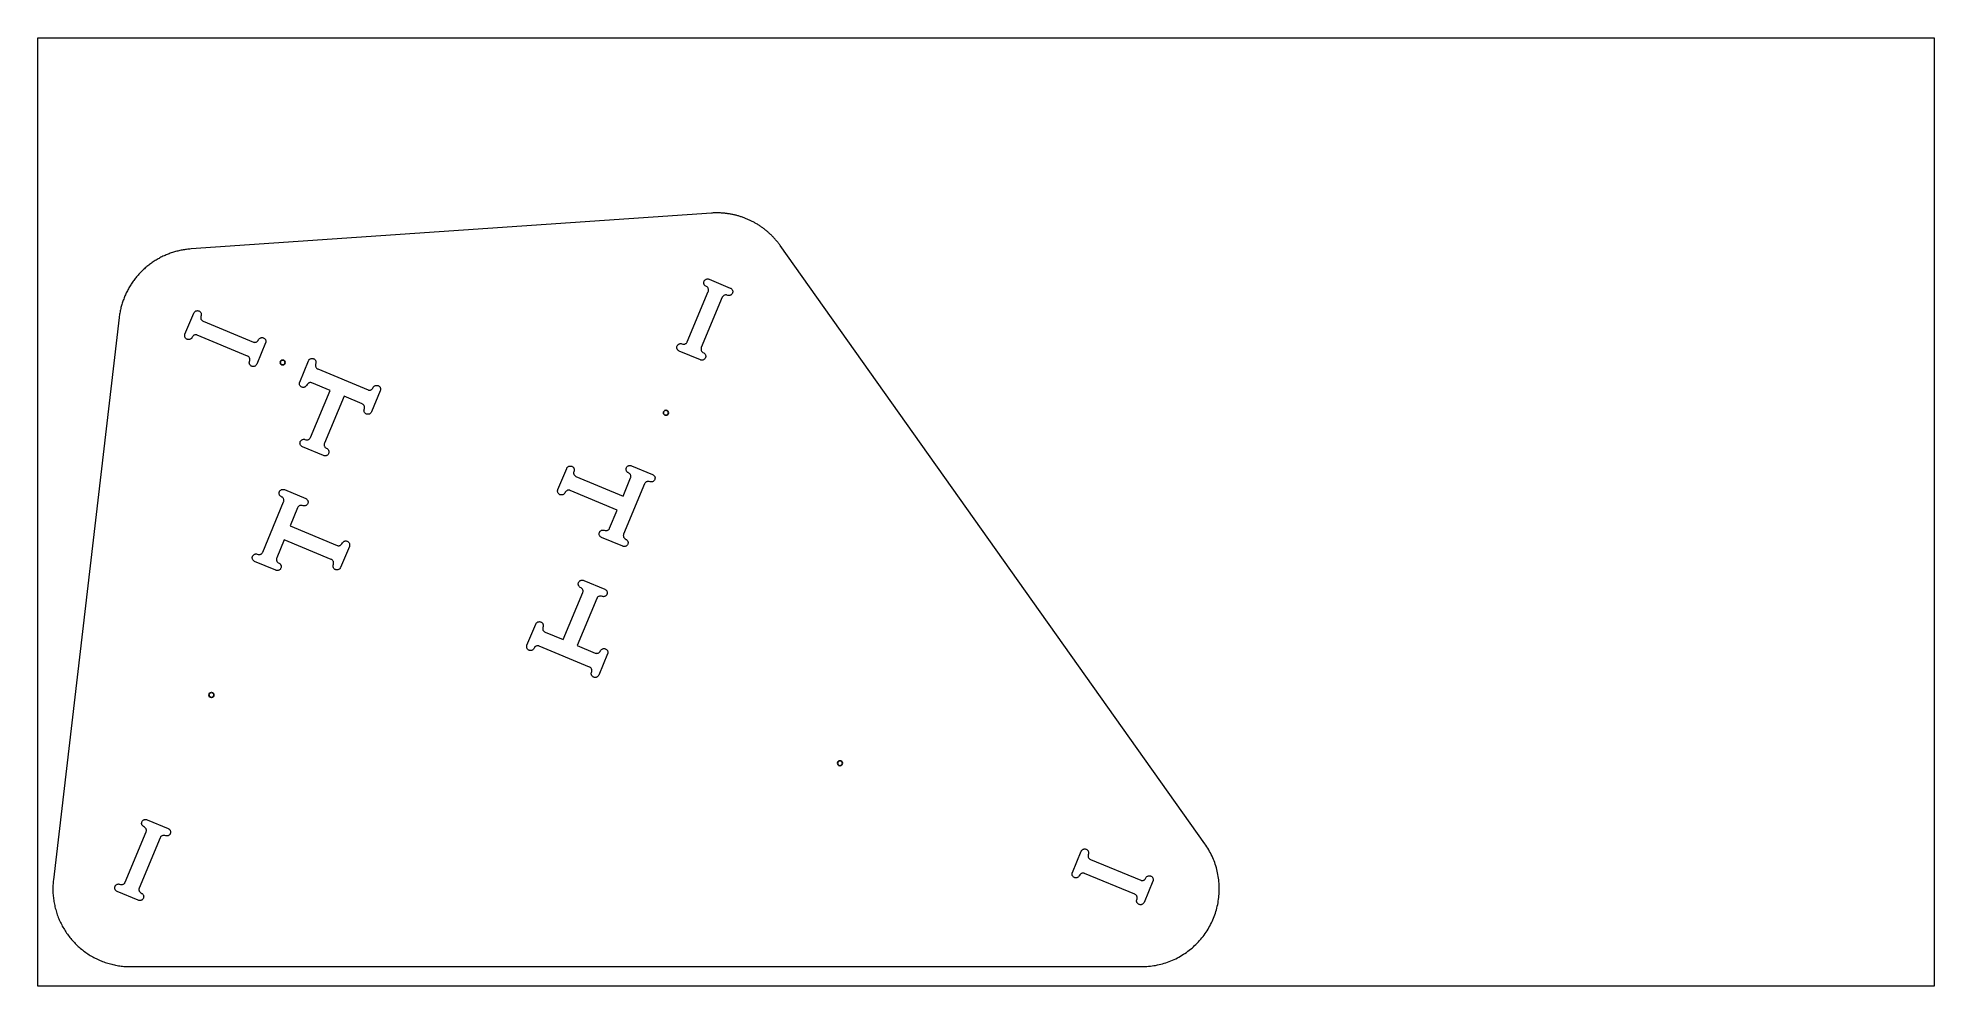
# Model space of a CAD drawing. Header units: inches. Extents: x 0 to 96, y 55.9 to 103.9.
import ezdxf

# ---------------------------------------------------------------- set-up
doc = ezdxf.new("R2010")
doc.units = ezdxf.units.IN
doc.header["$MEASUREMENT"] = 0
for name, color, linetype in [('000_TEXT', 6, 'Continuous'), ('CUT_HOLE_OPTIONAL', 3, 'Continuous'), ('CUT_THRU_OUTSIDE', 7, 'Continuous')]:
    doc.layers.add(name, color=color, linetype=linetype)
doc.layers.add('CUT_THRU_INSIDE', color=2, linetype='Continuous', lineweight=0)

msp = doc.modelspace()

# ---------------------------------------------------------------- linework, layer by layer
at = {"layer": '000_TEXT', "linetype": 'Continuous', "lineweight": 0}
msp.add_lwpolyline([(0, 55.874), (0, 103.874), (96, 103.874), (96, 55.874)], close=True, dxfattribs=at)
at = {"layer": 'CUT_HOLE_OPTIONAL'}
for centre in [(12.389, 87.444), (31.795, 84.897), (8.783, 70.612), (40.606, 67.157)]:
    msp.add_circle(centre, 0.125, dxfattribs=at)
at = {"layer": 'CUT_THRU_INSIDE', "linetype": 'Continuous', "lineweight": 0}
for points in [[(33.586, 88.198, 0), (33.578, 88.173, 0), (33.573, 88.148, 0), (33.571, 88.122, 0), (33.573, 88.097, 0), (33.578, 88.071, 0), (33.586, 88.047, 0), (33.597, 88.024, 0), (33.612, 88.002, 0), (33.629, 87.983, 0), (33.648, 87.966, 0), (33.669, 87.952, 0), (33.715, 87.929, 0), (33.737, 87.914, 0), (33.756, 87.897, 0), (33.773, 87.878, 0), (33.787, 87.857, 0), (33.799, 87.833, 0), (33.807, 87.809, 0), (33.812, 87.784, 0), (33.814, 87.758, 0), (33.812, 87.732, 0), (33.807, 87.707, 0), (33.798, 87.683, 0), (33.787, 87.66, 0), (33.773, 87.638, 0), (33.756, 87.619, 0), (33.736, 87.602, 0), (33.715, 87.588, 0), (33.692, 87.576, 0), (33.667, 87.568, 0), (33.642, 87.563, 0), (33.616, 87.562, 0), (33.591, 87.563, 0), (33.565, 87.568, 0), (33.541, 87.577, 0), (32.469, 88.023, 0), (32.446, 88.035, 0), (32.424, 88.049, 0), (32.405, 88.066, 0), (32.388, 88.086, 0), (32.374, 88.107, 0), (32.363, 88.13, 0), (32.354, 88.155, 0), (32.349, 88.18, 0), (32.348, 88.206, 0), (32.349, 88.231, 0), (32.355, 88.257, 0), (32.363, 88.281, 0), (32.374, 88.304, 0), (32.389, 88.325, 0), (32.406, 88.345, 0), (32.425, 88.362, 0), (32.447, 88.376, 0), (32.47, 88.387, 0), (32.494, 88.395, 0), (32.519, 88.4, 0), (32.545, 88.402, 0), (32.571, 88.4, 0), (32.596, 88.395, 0), (32.645, 88.379, 0), (32.67, 88.374, 0), (32.696, 88.372, 0), (32.721, 88.373, 0), (32.747, 88.378, 0), (32.771, 88.387, 0), (32.794, 88.398, 0), (32.816, 88.412, 0), (32.835, 88.429, 0), (32.852, 88.448, 0), (32.866, 88.47, 0), (32.878, 88.493, 0), (33.938, 91.037, 0), (33.946, 91.061, 0), (33.951, 91.086, 0), (33.953, 91.112, 0), (33.951, 91.138, 0), (33.946, 91.163, 0), (33.938, 91.188, 0), (33.927, 91.211, 0), (33.912, 91.232, 0), (33.895, 91.251, 0), (33.876, 91.268, 0), (33.855, 91.283, 0), (33.809, 91.306, 0), (33.787, 91.32, 0), (33.768, 91.337, 0), (33.751, 91.356, 0), (33.737, 91.378, 0), (33.725, 91.401, 0), (33.717, 91.425, 0), (33.712, 91.451, 0), (33.711, 91.476, 0), (33.712, 91.502, 0), (33.717, 91.527, 0), (33.726, 91.552, 0), (33.737, 91.575, 0), (33.751, 91.596, 0), (33.768, 91.615, 0), (33.788, 91.632, 0), (33.809, 91.647, 0), (33.832, 91.658, 0), (33.857, 91.666, 0), (33.882, 91.671, 0), (33.908, 91.673, 0), (33.933, 91.671, 0), (33.959, 91.666, 0), (33.983, 91.658, 0), (35.055, 91.211, 0), (35.078, 91.2, 0), (35.1, 91.185, 0), (35.119, 91.168, 0), (35.136, 91.149, 0), (35.15, 91.127, 0), (35.161, 91.104, 0), (35.17, 91.08, 0), (35.175, 91.055, 0), (35.176, 91.029, 0), (35.175, 91.003, 0), (35.169, 90.978, 0), (35.161, 90.954, 0), (35.15, 90.931, 0), (35.135, 90.909, 0), (35.118, 90.89, 0), (35.099, 90.873, 0), (35.078, 90.859, 0), (35.054, 90.847, 0), (35.03, 90.839, 0), (35.005, 90.834, 0), (34.979, 90.832, 0), (34.953, 90.834, 0), (34.928, 90.839, 0), (34.879, 90.856, 0), (34.854, 90.861, 0), (34.828, 90.863, 0), (34.803, 90.861, 0), (34.777, 90.856, 0), (34.753, 90.848, 0), (34.73, 90.837, 0), (34.709, 90.822, 0), (34.689, 90.805, 0), (34.672, 90.786, 0), (34.658, 90.765, 0), (34.646, 90.742, 0), (33.586, 88.198, 0)], [(10.906, 88.478, 0), (10.931, 88.469, 0), (10.956, 88.464, 0), (10.981, 88.462, 0), (11.007, 88.464, 0), (11.032, 88.469, 0), (11.057, 88.477, 0), (11.08, 88.489, 0), (11.101, 88.503, 0), (11.121, 88.52, 0), (11.138, 88.539, 0), (11.152, 88.56, 0), (11.175, 88.607, 0), (11.189, 88.628, 0), (11.206, 88.647, 0), (11.226, 88.664, 0), (11.247, 88.678, 0), (11.27, 88.69, 0), (11.295, 88.698, 0), (11.32, 88.703, 0), (11.346, 88.705, 0), (11.371, 88.703, 0), (11.397, 88.698, 0), (11.421, 88.69, 0), (11.444, 88.678, 0), (11.465, 88.664, 0), (11.485, 88.647, 0), (11.502, 88.627, 0), (11.516, 88.606, 0), (11.527, 88.583, 0), (11.536, 88.558, 0), (11.541, 88.533, 0), (11.542, 88.507, 0), (11.54, 88.482, 0), (11.535, 88.456, 0), (11.527, 88.432, 0), (11.08, 87.36, 0), (11.069, 87.337, 0), (11.055, 87.316, 0), (11.038, 87.296, 0), (11.018, 87.279, 0), (10.997, 87.265, 0), (10.974, 87.254, 0), (10.949, 87.245, 0), (10.924, 87.24, 0), (10.898, 87.239, 0), (10.873, 87.241, 0), (10.847, 87.246, 0), (10.823, 87.254, 0), (10.8, 87.265, 0), (10.778, 87.28, 0), (10.759, 87.297, 0), (10.742, 87.316, 0), (10.728, 87.338, 0), (10.717, 87.361, 0), (10.708, 87.385, 0), (10.703, 87.41, 0), (10.702, 87.436, 0), (10.704, 87.462, 0), (10.709, 87.487, 0), (10.725, 87.536, 0), (10.73, 87.561, 0), (10.732, 87.587, 0), (10.73, 87.612, 0), (10.725, 87.638, 0), (10.717, 87.662, 0), (10.706, 87.685, 0), (10.692, 87.707, 0), (10.675, 87.726, 0), (10.655, 87.743, 0), (10.634, 87.757, 0), (10.611, 87.769, 0), (8.067, 88.829, 0), (8.043, 88.837, 0), (8.017, 88.842, 0), (7.992, 88.844, 0), (7.966, 88.842, 0), (7.941, 88.837, 0), (7.916, 88.829, 0), (7.893, 88.818, 0), (7.872, 88.803, 0), (7.852, 88.787, 0), (7.835, 88.767, 0), (7.821, 88.746, 0), (7.798, 88.7, 0), (7.784, 88.678, 0), (7.767, 88.659, 0), (7.747, 88.642, 0), (7.726, 88.628, 0), (7.703, 88.616, 0), (7.678, 88.608, 0), (7.653, 88.603, 0), (7.627, 88.602, 0), (7.602, 88.603, 0), (7.577, 88.608, 0), (7.552, 88.617, 0), (7.529, 88.628, 0), (7.508, 88.643, 0), (7.488, 88.66, 0), (7.471, 88.679, 0), (7.457, 88.7, 0), (7.446, 88.724, 0), (7.438, 88.748, 0), (7.433, 88.773, 0), (7.431, 88.799, 0), (7.433, 88.825, 0), (7.438, 88.85, 0), (7.446, 88.874, 0), (7.893, 89.946, 0), (7.904, 89.969, 0), (7.919, 89.991, 0), (7.936, 90.01, 0), (7.955, 90.027, 0), (7.976, 90.041, 0), (8, 90.053, 0), (8.024, 90.061, 0), (8.049, 90.066, 0), (8.075, 90.067, 0), (8.101, 90.066, 0), (8.126, 90.061, 0), (8.15, 90.052, 0), (8.173, 90.041, 0), (8.195, 90.026, 0), (8.214, 90.009, 0), (8.231, 89.99, 0), (8.245, 89.969, 0), (8.257, 89.946, 0), (8.265, 89.921, 0), (8.27, 89.896, 0), (8.271, 89.87, 0), (8.27, 89.844, 0), (8.265, 89.819, 0), (8.248, 89.77, 0), (8.243, 89.745, 0), (8.241, 89.72, 0), (8.243, 89.694, 0), (8.248, 89.669, 0), (8.256, 89.644, 0), (8.267, 89.621, 0), (8.282, 89.6, 0), (8.298, 89.58, 0), (8.318, 89.563, 0), (8.339, 89.549, 0), (8.362, 89.537, 0), (10.906, 88.478, 0)], [(16.712, 86.059, 0), (16.736, 86.05, 0), (16.761, 86.045, 0), (16.787, 86.043, 0), (16.813, 86.045, 0), (16.838, 86.05, 0), (16.862, 86.058, 0), (16.886, 86.07, 0), (16.907, 86.084, 0), (16.926, 86.101, 0), (16.943, 86.12, 0), (16.958, 86.142, 0), (16.981, 86.188, 0), (16.995, 86.209, 0), (17.012, 86.228, 0), (17.031, 86.245, 0), (17.053, 86.26, 0), (17.076, 86.271, 0), (17.1, 86.279, 0), (17.126, 86.284, 0), (17.151, 86.286, 0), (17.177, 86.284, 0), (17.202, 86.279, 0), (17.227, 86.271, 0), (17.25, 86.259, 0), (17.271, 86.245, 0), (17.29, 86.228, 0), (17.307, 86.208, 0), (17.322, 86.187, 0), (17.333, 86.164, 0), (17.341, 86.139, 0), (17.346, 86.114, 0), (17.348, 86.088, 0), (17.346, 86.063, 0), (17.341, 86.038, 0), (17.333, 86.013, 0), (16.886, 84.941, 0), (16.875, 84.918, 0), (16.86, 84.897, 0), (16.843, 84.877, 0), (16.824, 84.86, 0), (16.802, 84.846, 0), (16.779, 84.835, 0), (16.755, 84.827, 0), (16.73, 84.822, 0), (16.704, 84.82, 0), (16.678, 84.822, 0), (16.653, 84.827, 0), (16.629, 84.835, 0), (16.605, 84.847, 0), (16.584, 84.861, 0), (16.565, 84.878, 0), (16.548, 84.897, 0), (16.534, 84.919, 0), (16.522, 84.942, 0), (16.514, 84.966, 0), (16.509, 84.992, 0), (16.507, 85.017, 0), (16.509, 85.043, 0), (16.514, 85.068, 0), (16.531, 85.117, 0), (16.536, 85.142, 0), (16.538, 85.168, 0), (16.536, 85.194, 0), (16.531, 85.219, 0), (16.523, 85.243, 0), (16.512, 85.266, 0), (16.497, 85.288, 0), (16.48, 85.307, 0), (16.461, 85.324, 0), (16.44, 85.338, 0), (16.417, 85.35, 0), (15.499, 85.732, 0), (14.507, 83.352, 0), (14.499, 83.328, 0), (14.494, 83.302, 0), (14.492, 83.277, 0), (14.494, 83.251, 0), (14.499, 83.226, 0), (14.507, 83.201, 0), (14.518, 83.178, 0), (14.532, 83.157, 0), (14.549, 83.137, 0), (14.569, 83.12, 0), (14.59, 83.106, 0), (14.636, 83.083, 0), (14.658, 83.069, 0), (14.677, 83.052, 0), (14.694, 83.032, 0), (14.708, 83.011, 0), (14.719, 82.988, 0), (14.728, 82.963, 0), (14.733, 82.938, 0), (14.734, 82.912, 0), (14.733, 82.887, 0), (14.727, 82.861, 0), (14.719, 82.837, 0), (14.708, 82.814, 0), (14.693, 82.793, 0), (14.676, 82.773, 0), (14.657, 82.756, 0), (14.635, 82.742, 0), (14.612, 82.731, 0), (14.588, 82.722, 0), (14.563, 82.718, 0), (14.537, 82.716, 0), (14.511, 82.718, 0), (14.486, 82.723, 0), (14.462, 82.731, 0), (13.39, 83.178, 0), (13.367, 83.189, 0), (13.345, 83.204, 0), (13.326, 83.221, 0), (13.309, 83.24, 0), (13.295, 83.261, 0), (13.283, 83.284, 0), (13.275, 83.309, 0), (13.27, 83.334, 0), (13.268, 83.36, 0), (13.27, 83.386, 0), (13.275, 83.411, 0), (13.284, 83.435, 0), (13.295, 83.458, 0), (13.309, 83.48, 0), (13.326, 83.499, 0), (13.346, 83.516, 0), (13.367, 83.53, 0), (13.39, 83.541, 0), (13.415, 83.55, 0), (13.44, 83.555, 0), (13.466, 83.556, 0), (13.491, 83.555, 0), (13.517, 83.549, 0), (13.565, 83.533, 0), (13.591, 83.528, 0), (13.616, 83.526, 0), (13.642, 83.528, 0), (13.667, 83.533, 0), (13.692, 83.541, 0), (13.715, 83.552, 0), (13.736, 83.566, 0), (13.756, 83.583, 0), (13.773, 83.603, 0), (13.787, 83.624, 0), (13.798, 83.647, 0), (14.79, 86.028, 0), (13.873, 86.41, 0), (13.848, 86.418, 0), (13.823, 86.423, 0), (13.797, 86.425, 0), (13.772, 86.423, 0), (13.746, 86.418, 0), (13.722, 86.41, 0), (13.699, 86.399, 0), (13.677, 86.385, 0), (13.658, 86.368, 0), (13.641, 86.348, 0), (13.627, 86.327, 0), (13.604, 86.281, 0), (13.589, 86.259, 0), (13.572, 86.24, 0), (13.553, 86.223, 0), (13.532, 86.209, 0), (13.508, 86.198, 0), (13.484, 86.189, 0), (13.459, 86.184, 0), (13.433, 86.183, 0), (13.407, 86.184, 0), (13.382, 86.19, 0), (13.358, 86.198, 0), (13.335, 86.209, 0), (13.313, 86.224, 0), (13.294, 86.241, 0), (13.277, 86.26, 0), (13.263, 86.281, 0), (13.251, 86.305, 0), (13.243, 86.329, 0), (13.238, 86.354, 0), (13.237, 86.38, 0), (13.238, 86.406, 0), (13.243, 86.431, 0), (13.252, 86.455, 0), (13.698, 87.527, 0), (13.71, 87.55, 0), (13.724, 87.572, 0), (13.741, 87.591, 0), (13.761, 87.608, 0), (13.782, 87.622, 0), (13.805, 87.634, 0), (13.83, 87.642, 0), (13.855, 87.647, 0), (13.881, 87.649, 0), (13.906, 87.647, 0), (13.932, 87.642, 0), (13.956, 87.633, 0), (13.979, 87.622, 0), (14, 87.608, 0), (14.02, 87.591, 0), (14.037, 87.571, 0), (14.051, 87.55, 0), (14.062, 87.527, 0), (14.07, 87.502, 0), (14.075, 87.477, 0), (14.077, 87.451, 0), (14.075, 87.426, 0), (14.07, 87.4, 0), (14.054, 87.352, 0), (14.048, 87.326, 0), (14.047, 87.301, 0), (14.048, 87.275, 0), (14.053, 87.25, 0), (14.062, 87.225, 0), (14.073, 87.202, 0), (14.087, 87.181, 0), (14.104, 87.161, 0), (14.123, 87.144, 0), (14.145, 87.13, 0), (14.168, 87.119, 0), (16.712, 86.059, 0)], [(29.622, 80.679, 0), (30.005, 81.597, 0), (30.013, 81.621, 0), (30.018, 81.647, 0), (30.02, 81.672, 0), (30.018, 81.698, 0), (30.013, 81.723, 0), (30.005, 81.748, 0), (29.994, 81.771, 0), (29.979, 81.792, 0), (29.962, 81.812, 0), (29.943, 81.829, 0), (29.922, 81.843, 0), (29.875, 81.866, 0), (29.854, 81.88, 0), (29.835, 81.897, 0), (29.818, 81.917, 0), (29.804, 81.938, 0), (29.792, 81.961, 0), (29.784, 81.986, 0), (29.779, 82.011, 0), (29.777, 82.037, 0), (29.779, 82.062, 0), (29.784, 82.088, 0), (29.793, 82.112, 0), (29.804, 82.135, 0), (29.818, 82.156, 0), (29.835, 82.176, 0), (29.855, 82.193, 0), (29.876, 82.207, 0), (29.899, 82.218, 0), (29.924, 82.226, 0), (29.949, 82.231, 0), (29.975, 82.233, 0), (30, 82.231, 0), (30.026, 82.226, 0), (30.05, 82.218, 0), (31.122, 81.771, 0), (31.145, 81.76, 0), (31.167, 81.745, 0), (31.186, 81.728, 0), (31.203, 81.709, 0), (31.217, 81.688, 0), (31.228, 81.664, 0), (31.237, 81.64, 0), (31.242, 81.615, 0), (31.243, 81.589, 0), (31.241, 81.563, 0), (31.236, 81.538, 0), (31.228, 81.514, 0), (31.217, 81.491, 0), (31.202, 81.469, 0), (31.185, 81.45, 0), (31.166, 81.433, 0), (31.144, 81.419, 0), (31.121, 81.407, 0), (31.097, 81.399, 0), (31.072, 81.394, 0), (31.046, 81.393, 0), (31.02, 81.394, 0), (30.995, 81.399, 0), (30.946, 81.416, 0), (30.921, 81.421, 0), (30.895, 81.423, 0), (30.87, 81.421, 0), (30.844, 81.416, 0), (30.82, 81.408, 0), (30.797, 81.397, 0), (30.775, 81.383, 0), (30.756, 81.366, 0), (30.739, 81.346, 0), (30.725, 81.325, 0), (30.713, 81.302, 0), (29.653, 78.758, 0), (29.645, 78.734, 0), (29.64, 78.708, 0), (29.638, 78.683, 0), (29.64, 78.657, 0), (29.645, 78.632, 0), (29.653, 78.607, 0), (29.664, 78.584, 0), (29.679, 78.563, 0), (29.696, 78.543, 0), (29.715, 78.526, 0), (29.736, 78.512, 0), (29.782, 78.489, 0), (29.804, 78.475, 0), (29.823, 78.458, 0), (29.84, 78.438, 0), (29.854, 78.417, 0), (29.866, 78.394, 0), (29.874, 78.369, 0), (29.879, 78.344, 0), (29.88, 78.318, 0), (29.879, 78.293, 0), (29.874, 78.267, 0), (29.865, 78.243, 0), (29.854, 78.22, 0), (29.839, 78.199, 0), (29.822, 78.179, 0), (29.803, 78.162, 0), (29.782, 78.148, 0), (29.759, 78.137, 0), (29.734, 78.128, 0), (29.709, 78.124, 0), (29.683, 78.122, 0), (29.657, 78.124, 0), (29.632, 78.129, 0), (29.608, 78.137, 0), (28.536, 78.584, 0), (28.513, 78.595, 0), (28.491, 78.61, 0), (28.472, 78.627, 0), (28.455, 78.646, 0), (28.441, 78.667, 0), (28.429, 78.69, 0), (28.421, 78.715, 0), (28.416, 78.74, 0), (28.415, 78.766, 0), (28.416, 78.792, 0), (28.421, 78.817, 0), (28.43, 78.841, 0), (28.441, 78.864, 0), (28.456, 78.886, 0), (28.473, 78.905, 0), (28.492, 78.922, 0), (28.513, 78.936, 0), (28.537, 78.947, 0), (28.561, 78.956, 0), (28.586, 78.961, 0), (28.612, 78.962, 0), (28.638, 78.961, 0), (28.663, 78.955, 0), (28.712, 78.939, 0), (28.737, 78.934, 0), (28.763, 78.932, 0), (28.788, 78.934, 0), (28.813, 78.939, 0), (28.838, 78.947, 0), (28.861, 78.958, 0), (28.882, 78.972, 0), (28.902, 78.989, 0), (28.919, 79.009, 0), (28.933, 79.03, 0), (28.945, 79.053, 0), (29.327, 79.971, 0), (26.947, 80.963, 0), (26.922, 80.971, 0), (26.897, 80.976, 0), (26.871, 80.978, 0), (26.846, 80.976, 0), (26.82, 80.971, 0), (26.796, 80.963, 0), (26.773, 80.952, 0), (26.751, 80.937, 0), (26.732, 80.92, 0), (26.715, 80.901, 0), (26.701, 80.88, 0), (26.678, 80.833, 0), (26.663, 80.812, 0), (26.646, 80.793, 0), (26.627, 80.776, 0), (26.606, 80.762, 0), (26.582, 80.75, 0), (26.558, 80.742, 0), (26.533, 80.737, 0), (26.507, 80.735, 0), (26.481, 80.737, 0), (26.456, 80.742, 0), (26.432, 80.751, 0), (26.409, 80.762, 0), (26.387, 80.776, 0), (26.368, 80.793, 0), (26.351, 80.813, 0), (26.337, 80.834, 0), (26.325, 80.857, 0), (26.317, 80.882, 0), (26.312, 80.907, 0), (26.311, 80.933, 0), (26.312, 80.958, 0), (26.317, 80.984, 0), (26.326, 81.008, 0), (26.772, 82.08, 0), (26.784, 82.103, 0), (26.798, 82.125, 0), (26.815, 82.144, 0), (26.835, 82.161, 0), (26.856, 82.175, 0), (26.879, 82.186, 0), (26.904, 82.195, 0), (26.929, 82.2, 0), (26.955, 82.201, 0), (26.98, 82.199, 0), (27.005, 82.194, 0), (27.03, 82.186, 0), (27.053, 82.175, 0), (27.074, 82.16, 0), (27.094, 82.143, 0), (27.111, 82.124, 0), (27.125, 82.102, 0), (27.136, 82.079, 0), (27.144, 82.055, 0), (27.149, 82.03, 0), (27.151, 82.004, 0), (27.149, 81.978, 0), (27.144, 81.953, 0), (27.128, 81.904, 0), (27.122, 81.879, 0), (27.121, 81.853, 0), (27.122, 81.828, 0), (27.127, 81.802, 0), (27.136, 81.778, 0), (27.147, 81.755, 0), (27.161, 81.733, 0), (27.178, 81.714, 0), (27.197, 81.697, 0), (27.219, 81.683, 0), (27.242, 81.671, 0), (29.622, 80.679, 0)], [(12.439, 80.385, 0), (12.448, 80.41, 0), (12.453, 80.435, 0), (12.455, 80.461, 0), (12.453, 80.486, 0), (12.448, 80.512, 0), (12.44, 80.536, 0), (12.428, 80.559, 0), (12.414, 80.581, 0), (12.397, 80.6, 0), (12.378, 80.617, 0), (12.357, 80.631, 0), (12.31, 80.654, 0), (12.289, 80.669, 0), (12.27, 80.686, 0), (12.253, 80.705, 0), (12.238, 80.727, 0), (12.227, 80.75, 0), (12.219, 80.774, 0), (12.214, 80.799, 0), (12.212, 80.825, 0), (12.214, 80.851, 0), (12.219, 80.876, 0), (12.227, 80.9, 0), (12.239, 80.923, 0), (12.253, 80.945, 0), (12.27, 80.964, 0), (12.29, 80.981, 0), (12.311, 80.995, 0), (12.334, 81.007, 0), (12.359, 81.015, 0), (12.384, 81.02, 0), (12.41, 81.021, 0), (12.435, 81.02, 0), (12.461, 81.015, 0), (12.485, 81.006, 0), (13.557, 80.56, 0), (13.58, 80.548, 0), (13.601, 80.534, 0), (13.621, 80.517, 0), (13.638, 80.497, 0), (13.652, 80.476, 0), (13.663, 80.453, 0), (13.671, 80.428, 0), (13.676, 80.403, 0), (13.678, 80.377, 0), (13.676, 80.352, 0), (13.671, 80.327, 0), (13.663, 80.302, 0), (13.652, 80.279, 0), (13.637, 80.258, 0), (13.62, 80.238, 0), (13.601, 80.221, 0), (13.579, 80.207, 0), (13.556, 80.196, 0), (13.532, 80.188, 0), (13.507, 80.183, 0), (13.481, 80.181, 0), (13.455, 80.183, 0), (13.43, 80.188, 0), (13.381, 80.205, 0), (13.356, 80.21, 0), (13.33, 80.211, 0), (13.305, 80.21, 0), (13.279, 80.205, 0), (13.255, 80.197, 0), (13.232, 80.185, 0), (13.21, 80.171, 0), (13.191, 80.154, 0), (13.174, 80.135, 0), (13.16, 80.113, 0), (13.148, 80.09, 0), (12.766, 79.173, 0), (15.146, 78.181, 0), (15.171, 78.172, 0), (15.196, 78.167, 0), (15.221, 78.166, 0), (15.247, 78.167, 0), (15.272, 78.172, 0), (15.297, 78.18, 0), (15.32, 78.192, 0), (15.341, 78.206, 0), (15.361, 78.223, 0), (15.378, 78.242, 0), (15.392, 78.264, 0), (15.415, 78.31, 0), (15.429, 78.331, 0), (15.446, 78.351, 0), (15.466, 78.367, 0), (15.487, 78.382, 0), (15.51, 78.393, 0), (15.535, 78.401, 0), (15.56, 78.406, 0), (15.586, 78.408, 0), (15.611, 78.406, 0), (15.637, 78.401, 0), (15.661, 78.393, 0), (15.684, 78.381, 0), (15.705, 78.367, 0), (15.725, 78.35, 0), (15.742, 78.331, 0), (15.756, 78.309, 0), (15.767, 78.286, 0), (15.776, 78.262, 0), (15.781, 78.236, 0), (15.782, 78.211, 0), (15.78, 78.185, 0), (15.775, 78.16, 0), (15.767, 78.135, 0), (15.32, 77.063, 0), (15.309, 77.04, 0), (15.295, 77.019, 0), (15.278, 76.999, 0), (15.258, 76.983, 0), (15.237, 76.968, 0), (15.214, 76.957, 0), (15.189, 76.949, 0), (15.164, 76.944, 0), (15.138, 76.942, 0), (15.113, 76.944, 0), (15.087, 76.949, 0), (15.063, 76.957, 0), (15.04, 76.969, 0), (15.018, 76.983, 0), (14.999, 77, 0), (14.982, 77.019, 0), (14.968, 77.041, 0), (14.957, 77.064, 0), (14.948, 77.088, 0), (14.943, 77.114, 0), (14.942, 77.139, 0), (14.944, 77.165, 0), (14.949, 77.19, 0), (14.965, 77.239, 0), (14.97, 77.264, 0), (14.972, 77.29, 0), (14.97, 77.316, 0), (14.965, 77.341, 0), (14.957, 77.365, 0), (14.946, 77.388, 0), (14.932, 77.41, 0), (14.915, 77.429, 0), (14.895, 77.446, 0), (14.874, 77.461, 0), (14.851, 77.472, 0), (12.471, 78.464, 0), (12.088, 77.546, 0), (12.08, 77.522, 0), (12.075, 77.497, 0), (12.073, 77.471, 0), (12.075, 77.445, 0), (12.08, 77.42, 0), (12.088, 77.396, 0), (12.099, 77.372, 0), (12.113, 77.351, 0), (12.13, 77.332, 0), (12.15, 77.315, 0), (12.171, 77.3, 0), (12.217, 77.277, 0), (12.239, 77.263, 0), (12.258, 77.246, 0), (12.275, 77.227, 0), (12.289, 77.205, 0), (12.3, 77.182, 0), (12.309, 77.158, 0), (12.314, 77.132, 0), (12.315, 77.107, 0), (12.314, 77.081, 0), (12.309, 77.056, 0), (12.3, 77.031, 0), (12.289, 77.008, 0), (12.274, 76.987, 0), (12.257, 76.968, 0), (12.238, 76.951, 0), (12.217, 76.936, 0), (12.193, 76.925, 0), (12.169, 76.917, 0), (12.144, 76.912, 0), (12.118, 76.91, 0), (12.092, 76.912, 0), (12.067, 76.917, 0), (12.043, 76.925, 0), (10.971, 77.372, 0), (10.948, 77.384, 0), (10.926, 77.398, 0), (10.907, 77.415, 0), (10.89, 77.434, 0), (10.876, 77.456, 0), (10.864, 77.479, 0), (10.856, 77.503, 0), (10.851, 77.529, 0), (10.85, 77.554, 0), (10.851, 77.58, 0), (10.856, 77.605, 0), (10.865, 77.63, 0), (10.876, 77.653, 0), (10.89, 77.674, 0), (10.907, 77.693, 0), (10.927, 77.71, 0), (10.948, 77.725, 0), (10.971, 77.736, 0), (10.996, 77.744, 0), (11.021, 77.749, 0), (11.047, 77.751, 0), (11.072, 77.749, 0), (11.098, 77.744, 0), (11.146, 77.727, 0), (11.172, 77.722, 0), (11.197, 77.72, 0), (11.223, 77.722, 0), (11.248, 77.727, 0), (11.273, 77.735, 0), (11.296, 77.747, 0), (11.317, 77.761, 0), (11.337, 77.778, 0), (11.354, 77.797, 0), (11.368, 77.818, 0), (11.38, 77.842, 0), (12.439, 80.385, 0)], [(25.381, 73.085, 0), (25.357, 73.093, 0), (25.331, 73.098, 0), (25.306, 73.1, 0), (25.28, 73.098, 0), (25.255, 73.093, 0), (25.23, 73.085, 0), (25.207, 73.074, 0), (25.186, 73.059, 0), (25.166, 73.043, 0), (25.149, 73.023, 0), (25.135, 73.002, 0), (25.112, 72.956, 0), (25.098, 72.934, 0), (25.081, 72.915, 0), (25.061, 72.898, 0), (25.04, 72.884, 0), (25.017, 72.872, 0), (24.992, 72.864, 0), (24.967, 72.859, 0), (24.941, 72.858, 0), (24.916, 72.859, 0), (24.89, 72.864, 0), (24.866, 72.873, 0), (24.843, 72.884, 0), (24.822, 72.899, 0), (24.802, 72.916, 0), (24.785, 72.935, 0), (24.771, 72.956, 0), (24.76, 72.979, 0), (24.752, 73.004, 0), (24.747, 73.029, 0), (24.745, 73.055, 0), (24.747, 73.081, 0), (24.752, 73.106, 0), (24.76, 73.13, 0), (25.207, 74.202, 0), (25.218, 74.225, 0), (25.233, 74.247, 0), (25.25, 74.266, 0), (25.269, 74.283, 0), (25.29, 74.297, 0), (25.314, 74.309, 0), (25.338, 74.317, 0), (25.363, 74.322, 0), (25.389, 74.323, 0), (25.415, 74.322, 0), (25.44, 74.317, 0), (25.464, 74.308, 0), (25.487, 74.297, 0), (25.509, 74.282, 0), (25.528, 74.265, 0), (25.545, 74.246, 0), (25.559, 74.225, 0), (25.571, 74.201, 0), (25.579, 74.177, 0), (25.584, 74.152, 0), (25.585, 74.126, 0), (25.584, 74.1, 0), (25.579, 74.075, 0), (25.562, 74.026, 0), (25.557, 74.001, 0), (25.555, 73.976, 0), (25.557, 73.95, 0), (25.562, 73.925, 0), (25.57, 73.9, 0), (25.581, 73.877, 0), (25.595, 73.856, 0), (25.612, 73.836, 0), (25.632, 73.819, 0), (25.653, 73.805, 0), (25.676, 73.793, 0), (26.594, 73.411, 0), (27.586, 75.791, 0), (27.594, 75.816, 0), (27.599, 75.841, 0), (27.601, 75.867, 0), (27.599, 75.892, 0), (27.594, 75.918, 0), (27.586, 75.942, 0), (27.575, 75.965, 0), (27.56, 75.987, 0), (27.543, 76.006, 0), (27.524, 76.023, 0), (27.503, 76.037, 0), (27.457, 76.06, 0), (27.435, 76.075, 0), (27.416, 76.092, 0), (27.399, 76.111, 0), (27.385, 76.133, 0), (27.373, 76.156, 0), (27.365, 76.18, 0), (27.36, 76.205, 0), (27.358, 76.231, 0), (27.36, 76.257, 0), (27.365, 76.282, 0), (27.374, 76.306, 0), (27.385, 76.329, 0), (27.399, 76.351, 0), (27.416, 76.37, 0), (27.436, 76.387, 0), (27.457, 76.401, 0), (27.48, 76.413, 0), (27.505, 76.421, 0), (27.53, 76.426, 0), (27.556, 76.427, 0), (27.581, 76.426, 0), (27.607, 76.421, 0), (27.631, 76.412, 0), (28.703, 75.966, 0), (28.726, 75.954, 0), (28.748, 75.94, 0), (28.767, 75.923, 0), (28.784, 75.903, 0), (28.798, 75.882, 0), (28.809, 75.859, 0), (28.818, 75.834, 0), (28.823, 75.809, 0), (28.824, 75.783, 0), (28.823, 75.758, 0), (28.817, 75.733, 0), (28.809, 75.708, 0), (28.798, 75.685, 0), (28.783, 75.664, 0), (28.766, 75.644, 0), (28.747, 75.627, 0), (28.725, 75.613, 0), (28.702, 75.602, 0), (28.678, 75.594, 0), (28.653, 75.589, 0), (28.627, 75.587, 0), (28.601, 75.589, 0), (28.576, 75.594, 0), (28.527, 75.611, 0), (28.502, 75.616, 0), (28.476, 75.617, 0), (28.451, 75.616, 0), (28.425, 75.611, 0), (28.401, 75.603, 0), (28.378, 75.591, 0), (28.356, 75.577, 0), (28.337, 75.56, 0), (28.32, 75.541, 0), (28.306, 75.519, 0), (28.294, 75.496, 0), (27.303, 73.116, 0), (28.22, 72.733, 0), (28.244, 72.725, 0), (28.27, 72.72, 0), (28.295, 72.718, 0), (28.321, 72.72, 0), (28.346, 72.725, 0), (28.371, 72.733, 0), (28.394, 72.744, 0), (28.415, 72.759, 0), (28.435, 72.776, 0), (28.452, 72.795, 0), (28.466, 72.816, 0), (28.489, 72.863, 0), (28.503, 72.884, 0), (28.52, 72.903, 0), (28.54, 72.92, 0), (28.561, 72.934, 0), (28.584, 72.946, 0), (28.609, 72.954, 0), (28.634, 72.959, 0), (28.66, 72.961, 0), (28.685, 72.959, 0), (28.711, 72.954, 0), (28.735, 72.945, 0), (28.758, 72.934, 0), (28.779, 72.92, 0), (28.799, 72.903, 0), (28.816, 72.883, 0), (28.83, 72.862, 0), (28.841, 72.839, 0), (28.85, 72.814, 0), (28.854, 72.789, 0), (28.856, 72.763, 0), (28.854, 72.738, 0), (28.849, 72.712, 0), (28.841, 72.688, 0), (28.394, 71.616, 0), (28.383, 71.593, 0), (28.368, 71.572, 0), (28.351, 71.552, 0), (28.332, 71.535, 0), (28.311, 71.521, 0), (28.288, 71.51, 0), (28.263, 71.501, 0), (28.238, 71.496, 0), (28.212, 71.495, 0), (28.186, 71.497, 0), (28.161, 71.502, 0), (28.137, 71.51, 0), (28.114, 71.521, 0), (28.092, 71.536, 0), (28.073, 71.553, 0), (28.056, 71.572, 0), (28.042, 71.594, 0), (28.031, 71.617, 0), (28.022, 71.641, 0), (28.017, 71.666, 0), (28.016, 71.692, 0), (28.017, 71.718, 0), (28.023, 71.743, 0), (28.039, 71.792, 0), (28.044, 71.817, 0), (28.046, 71.843, 0), (28.044, 71.868, 0), (28.039, 71.894, 0), (28.031, 71.918, 0), (28.02, 71.941, 0), (28.006, 71.963, 0), (27.989, 71.982, 0), (27.969, 71.999, 0), (27.948, 72.013, 0), (27.925, 72.025, 0), (25.381, 73.085, 0)], [(5.478, 63.677, 0), (5.486, 63.702, 0), (5.491, 63.727, 0), (5.493, 63.753, 0), (5.491, 63.778, 0), (5.487, 63.804, 0), (5.478, 63.828, 0), (5.467, 63.851, 0), (5.453, 63.873, 0), (5.436, 63.892, 0), (5.416, 63.909, 0), (5.395, 63.923, 0), (5.349, 63.946, 0), (5.328, 63.961, 0), (5.308, 63.978, 0), (5.291, 63.997, 0), (5.277, 64.018, 0), (5.266, 64.041, 0), (5.257, 64.066, 0), (5.252, 64.091, 0), (5.251, 64.117, 0), (5.253, 64.143, 0), (5.258, 64.168, 0), (5.266, 64.192, 0), (5.277, 64.215, 0), (5.292, 64.237, 0), (5.309, 64.256, 0), (5.328, 64.273, 0), (5.35, 64.287, 0), (5.373, 64.298, 0), (5.397, 64.307, 0), (5.422, 64.312, 0), (5.448, 64.313, 0), (5.474, 64.312, 0), (5.499, 64.306, 0), (5.523, 64.298, 0), (6.595, 63.851, 0), (6.619, 63.84, 0), (6.64, 63.826, 0), (6.659, 63.809, 0), (6.676, 63.789, 0), (6.69, 63.768, 0), (6.702, 63.745, 0), (6.71, 63.72, 0), (6.715, 63.695, 0), (6.717, 63.669, 0), (6.715, 63.644, 0), (6.71, 63.618, 0), (6.701, 63.594, 0), (6.69, 63.571, 0), (6.676, 63.55, 0), (6.659, 63.53, 0), (6.639, 63.513, 0), (6.618, 63.499, 0), (6.595, 63.488, 0), (6.57, 63.48, 0), (6.545, 63.475, 0), (6.519, 63.473, 0), (6.494, 63.475, 0), (6.468, 63.48, 0), (6.42, 63.496, 0), (6.394, 63.501, 0), (6.369, 63.503, 0), (6.343, 63.502, 0), (6.318, 63.497, 0), (6.293, 63.488, 0), (6.27, 63.477, 0), (6.249, 63.463, 0), (6.229, 63.446, 0), (6.212, 63.427, 0), (6.198, 63.405, 0), (6.187, 63.382, 0), (5.127, 60.838, 0), (5.118, 60.814, 0), (5.113, 60.789, 0), (5.112, 60.763, 0), (5.113, 60.737, 0), (5.118, 60.712, 0), (5.126, 60.687, 0), (5.138, 60.664, 0), (5.152, 60.643, 0), (5.169, 60.624, 0), (5.188, 60.607, 0), (5.21, 60.592, 0), (5.256, 60.569, 0), (5.277, 60.555, 0), (5.296, 60.538, 0), (5.313, 60.519, 0), (5.328, 60.497, 0), (5.339, 60.474, 0), (5.347, 60.45, 0), (5.352, 60.424, 0), (5.354, 60.399, 0), (5.352, 60.373, 0), (5.347, 60.348, 0), (5.339, 60.323, 0), (5.327, 60.3, 0), (5.313, 60.279, 0), (5.296, 60.26, 0), (5.276, 60.243, 0), (5.255, 60.228, 0), (5.232, 60.217, 0), (5.208, 60.209, 0), (5.182, 60.204, 0), (5.157, 60.202, 0), (5.131, 60.204, 0), (5.106, 60.209, 0), (5.081, 60.217, 0), (4.009, 60.664, 0), (3.986, 60.675, 0), (3.965, 60.69, 0), (3.945, 60.707, 0), (3.928, 60.726, 0), (3.914, 60.748, 0), (3.903, 60.771, 0), (3.895, 60.795, 0), (3.89, 60.82, 0), (3.888, 60.846, 0), (3.89, 60.872, 0), (3.895, 60.897, 0), (3.903, 60.921, 0), (3.915, 60.944, 0), (3.929, 60.966, 0), (3.946, 60.985, 0), (3.965, 61.002, 0), (3.987, 61.016, 0), (4.01, 61.028, 0), (4.034, 61.036, 0), (4.06, 61.041, 0), (4.085, 61.043, 0), (4.111, 61.041, 0), (4.136, 61.036, 0), (4.185, 61.019, 0), (4.21, 61.014, 0), (4.236, 61.012, 0), (4.262, 61.014, 0), (4.287, 61.019, 0), (4.311, 61.027, 0), (4.334, 61.038, 0), (4.356, 61.053, 0), (4.375, 61.07, 0), (4.392, 61.089, 0), (4.407, 61.11, 0), (4.418, 61.133, 0), (5.478, 63.677, 0)], [(52.992, 61.581, 0), (52.967, 61.589, 0), (52.942, 61.594, 0), (52.916, 61.596, 0), (52.891, 61.594, 0), (52.865, 61.589, 0), (52.841, 61.581, 0), (52.818, 61.57, 0), (52.796, 61.555, 0), (52.777, 61.538, 0), (52.76, 61.519, 0), (52.746, 61.498, 0), (52.723, 61.452, 0), (52.708, 61.43, 0), (52.691, 61.411, 0), (52.672, 61.394, 0), (52.651, 61.38, 0), (52.627, 61.368, 0), (52.603, 61.36, 0), (52.578, 61.355, 0), (52.552, 61.354, 0), (52.526, 61.355, 0), (52.501, 61.36, 0), (52.477, 61.369, 0), (52.454, 61.38, 0), (52.432, 61.394, 0), (52.413, 61.411, 0), (52.396, 61.431, 0), (52.382, 61.452, 0), (52.37, 61.475, 0), (52.362, 61.5, 0), (52.357, 61.525, 0), (52.356, 61.551, 0), (52.357, 61.576, 0), (52.362, 61.602, 0), (52.371, 61.626, 0), (52.817, 62.698, 0), (52.829, 62.721, 0), (52.843, 62.743, 0), (52.86, 62.762, 0), (52.88, 62.779, 0), (52.901, 62.793, 0), (52.924, 62.804, 0), (52.949, 62.813, 0), (52.974, 62.818, 0), (53, 62.819, 0), (53.025, 62.818, 0), (53.051, 62.813, 0), (53.075, 62.804, 0), (53.098, 62.793, 0), (53.119, 62.778, 0), (53.139, 62.761, 0), (53.156, 62.742, 0), (53.17, 62.721, 0), (53.181, 62.697, 0), (53.189, 62.673, 0), (53.194, 62.648, 0), (53.196, 62.622, 0), (53.194, 62.596, 0), (53.189, 62.571, 0), (53.173, 62.522, 0), (53.167, 62.497, 0), (53.166, 62.471, 0), (53.167, 62.446, 0), (53.172, 62.42, 0), (53.181, 62.396, 0), (53.192, 62.373, 0), (53.206, 62.352, 0), (53.223, 62.332, 0), (53.242, 62.315, 0), (53.264, 62.301, 0), (53.287, 62.289, 0), (55.831, 61.229, 0), (55.855, 61.221, 0), (55.88, 61.216, 0), (55.906, 61.214, 0), (55.932, 61.216, 0), (55.957, 61.221, 0), (55.981, 61.229, 0), (56.005, 61.24, 0), (56.026, 61.255, 0), (56.045, 61.272, 0), (56.062, 61.291, 0), (56.077, 61.312, 0), (56.1, 61.358, 0), (56.114, 61.38, 0), (56.131, 61.399, 0), (56.15, 61.416, 0), (56.172, 61.43, 0), (56.195, 61.442, 0), (56.219, 61.45, 0), (56.245, 61.455, 0), (56.27, 61.457, 0), (56.296, 61.455, 0), (56.321, 61.45, 0), (56.346, 61.441, 0), (56.369, 61.43, 0), (56.39, 61.416, 0), (56.409, 61.399, 0), (56.426, 61.379, 0), (56.441, 61.358, 0), (56.452, 61.335, 0), (56.46, 61.31, 0), (56.465, 61.285, 0), (56.467, 61.259, 0), (56.465, 61.234, 0), (56.46, 61.208, 0), (56.452, 61.184, 0), (56.005, 60.112, 0), (55.994, 60.089, 0), (55.979, 60.067, 0), (55.962, 60.048, 0), (55.943, 60.031, 0), (55.921, 60.017, 0), (55.898, 60.006, 0), (55.874, 59.997, 0), (55.849, 59.992, 0), (55.823, 59.991, 0), (55.797, 59.993, 0), (55.772, 59.998, 0), (55.748, 60.006, 0), (55.724, 60.017, 0), (55.703, 60.032, 0), (55.684, 60.049, 0), (55.667, 60.068, 0), (55.653, 60.09, 0), (55.641, 60.113, 0), (55.633, 60.137, 0), (55.628, 60.162, 0), (55.626, 60.188, 0), (55.628, 60.214, 0), (55.633, 60.239, 0), (55.65, 60.288, 0), (55.655, 60.313, 0), (55.657, 60.339, 0), (55.655, 60.364, 0), (55.65, 60.39, 0), (55.642, 60.414, 0), (55.631, 60.437, 0), (55.616, 60.459, 0), (55.599, 60.478, 0), (55.58, 60.495, 0), (55.559, 60.509, 0), (55.536, 60.521, 0), (52.992, 61.581, 0)]]:
    msp.add_polyline3d(points, close=True, dxfattribs=at)
at = {"layer": 'CUT_THRU_OUTSIDE', "linetype": 'Continuous', "lineweight": 0}
msp.add_polyline3d([(55.874, 56.859, 0), (55.964, 56.86, 0), (56.053, 56.863, 0), (56.143, 56.868, 0), (56.232, 56.875, 0), (56.322, 56.884, 0), (56.411, 56.895, 0), (56.5, 56.909, 0), (56.588, 56.924, 0), (56.676, 56.941, 0), (56.764, 56.96, 0), (56.851, 56.982, 0), (56.938, 57.005, 0), (57.024, 57.03, 0), (57.109, 57.057, 0), (57.194, 57.086, 0), (57.278, 57.118, 0), (57.362, 57.15, 0), (57.444, 57.185, 0), (57.526, 57.222, 0), (57.607, 57.261, 0), (57.687, 57.301, 0), (57.767, 57.343, 0), (57.845, 57.387, 0), (57.922, 57.433, 0), (57.998, 57.481, 0), (58.073, 57.53, 0), (58.147, 57.581, 0), (58.22, 57.634, 0), (58.291, 57.688, 0), (58.361, 57.744, 0), (58.43, 57.801, 0), (58.498, 57.86, 0), (58.564, 57.921, 0), (58.629, 57.983, 0), (58.692, 58.046, 0), (58.754, 58.111, 0), (58.815, 58.178, 0), (58.873, 58.245, 0), (58.931, 58.314, 0), (58.987, 58.385, 0), (59.041, 58.456, 0), (59.093, 58.529, 0), (59.144, 58.603, 0), (59.193, 58.678, 0), (59.24, 58.754, 0), (59.286, 58.832, 0), (59.33, 58.91, 0), (59.372, 58.989, 0), (59.412, 59.069, 0), (59.451, 59.15, 0), (59.487, 59.232, 0), (59.522, 59.315, 0), (59.555, 59.399, 0), (59.586, 59.483, 0), (59.615, 59.568, 0), (59.642, 59.653, 0), (59.667, 59.74, 0), (59.69, 59.826, 0), (59.711, 59.914, 0), (59.73, 60.001, 0), (59.747, 60.089, 0), (59.762, 60.178, 0), (59.775, 60.267, 0), (59.786, 60.356, 0), (59.795, 60.445, 0), (59.802, 60.534, 0), (59.807, 60.624, 0), (59.81, 60.714, 0), (59.811, 60.803, 0), (59.81, 60.893, 0), (59.807, 60.983, 0), (59.801, 61.072, 0), (59.794, 61.162, 0), (59.785, 61.251, 0), (59.773, 61.34, 0), (59.76, 61.429, 0), (59.744, 61.517, 0), (59.727, 61.605, 0), (59.707, 61.693, 0), (59.686, 61.78, 0), (59.662, 61.867, 0), (59.637, 61.953, 0), (59.61, 62.038, 0), (59.58, 62.123, 0), (59.549, 62.207, 0), (59.516, 62.29, 0), (59.481, 62.373, 0), (59.444, 62.455, 0), (59.405, 62.536, 0), (59.365, 62.616, 0), (59.322, 62.695, 0), (59.278, 62.773, 0), (59.232, 62.85, 0), (59.185, 62.926, 0), (59.135, 63.001, 0), (59.084, 63.075, 0), (37.582, 93.359, 0), (37.557, 93.393, 0), (37.532, 93.427, 0), (37.507, 93.461, 0), (37.482, 93.494, 0), (37.456, 93.527, 0), (37.43, 93.56, 0), (37.403, 93.592, 0), (37.376, 93.624, 0), (37.349, 93.656, 0), (37.321, 93.688, 0), (37.293, 93.719, 0), (37.265, 93.75, 0), (37.236, 93.78, 0), (37.207, 93.811, 0), (37.178, 93.841, 0), (37.149, 93.871, 0), (37.119, 93.9, 0), (37.089, 93.929, 0), (37.058, 93.958, 0), (37.027, 93.986, 0), (36.996, 94.014, 0), (36.965, 94.042, 0), (36.933, 94.07, 0), (36.901, 94.097, 0), (36.869, 94.123, 0), (36.836, 94.15, 0), (36.804, 94.176, 0), (36.77, 94.202, 0), (36.737, 94.227, 0), (36.703, 94.252, 0), (36.67, 94.277, 0), (36.635, 94.301, 0), (36.601, 94.325, 0), (36.566, 94.348, 0), (36.531, 94.372, 0), (36.496, 94.394, 0), (36.461, 94.417, 0), (36.425, 94.439, 0), (36.389, 94.461, 0), (36.353, 94.482, 0), (36.317, 94.503, 0), (36.28, 94.523, 0), (36.243, 94.544, 0), (36.206, 94.563, 0), (36.169, 94.583, 0), (36.132, 94.602, 0), (36.094, 94.62, 0), (36.056, 94.638, 0), (36.018, 94.656, 0), (35.98, 94.673, 0), (35.942, 94.69, 0), (35.903, 94.707, 0), (35.865, 94.723, 0), (35.826, 94.739, 0), (35.787, 94.754, 0), (35.748, 94.769, 0), (35.708, 94.783, 0), (35.669, 94.797, 0), (35.629, 94.811, 0), (35.589, 94.824, 0), (35.549, 94.837, 0), (35.509, 94.849, 0), (35.469, 94.861, 0), (35.429, 94.872, 0), (35.388, 94.883, 0), (35.348, 94.894, 0), (35.307, 94.904, 0), (35.266, 94.914, 0), (35.225, 94.923, 0), (35.184, 94.932, 0), (35.143, 94.941, 0), (35.102, 94.949, 0), (35.061, 94.956, 0), (35.02, 94.963, 0), (34.978, 94.97, 0), (34.937, 94.976, 0), (34.895, 94.982, 0), (34.854, 94.987, 0), (34.812, 94.992, 0), (34.77, 94.997, 0), (34.729, 95.001, 0), (34.687, 95.004, 0), (34.645, 95.007, 0), (34.603, 95.01, 0), (34.561, 95.012, 0), (34.52, 95.014, 0), (34.478, 95.016, 0), (34.436, 95.016, 0), (34.394, 95.017, 0), (34.352, 95.017, 0), (34.31, 95.017, 0), (34.268, 95.016, 0), (34.226, 95.014, 0), (34.184, 95.013, 0), (34.142, 95.01, 0), (34.101, 95.008, 0), (7.753, 93.19, 0), (7.696, 93.186, 0), (7.64, 93.181, 0), (7.583, 93.175, 0), (7.527, 93.168, 0), (7.47, 93.161, 0), (7.414, 93.152, 0), (7.358, 93.143, 0), (7.302, 93.133, 0), (7.246, 93.122, 0), (7.191, 93.11, 0), (7.135, 93.098, 0), (7.08, 93.085, 0), (7.025, 93.071, 0), (6.97, 93.056, 0), (6.916, 93.04, 0), (6.861, 93.024, 0), (6.807, 93.007, 0), (6.753, 92.989, 0), (6.7, 92.97, 0), (6.646, 92.951, 0), (6.593, 92.93, 0), (6.54, 92.909, 0), (6.488, 92.888, 0), (6.436, 92.865, 0), (6.384, 92.842, 0), (6.332, 92.818, 0), (6.281, 92.793, 0), (6.23, 92.767, 0), (6.18, 92.741, 0), (6.13, 92.714, 0), (6.08, 92.687, 0), (6.031, 92.658, 0), (5.982, 92.629, 0), (5.934, 92.599, 0), (5.886, 92.569, 0), (5.839, 92.538, 0), (5.792, 92.506, 0), (5.745, 92.473, 0), (5.699, 92.44, 0), (5.653, 92.406, 0), (5.608, 92.371, 0), (5.564, 92.336, 0), (5.52, 92.3, 0), (5.476, 92.264, 0), (5.433, 92.227, 0), (5.39, 92.189, 0), (5.348, 92.151, 0), (5.307, 92.112, 0), (5.266, 92.072, 0), (5.226, 92.032, 0), (5.186, 91.992, 0), (5.147, 91.95, 0), (5.109, 91.909, 0), (5.071, 91.866, 0), (5.034, 91.823, 0), (4.997, 91.78, 0), (4.961, 91.736, 0), (4.925, 91.692, 0), (4.891, 91.647, 0), (4.857, 91.601, 0), (4.823, 91.555, 0), (4.79, 91.509, 0), (4.758, 91.462, 0), (4.727, 91.415, 0), (4.696, 91.367, 0), (4.666, 91.319, 0), (4.637, 91.27, 0), (4.608, 91.221, 0), (4.58, 91.171, 0), (4.553, 91.121, 0), (4.527, 91.071, 0), (4.501, 91.02, 0), (4.476, 90.969, 0), (4.452, 90.918, 0), (4.428, 90.866, 0), (4.406, 90.814, 0), (4.383, 90.762, 0), (4.362, 90.709, 0), (4.342, 90.656, 0), (4.322, 90.603, 0), (4.303, 90.549, 0), (4.285, 90.496, 0), (4.267, 90.441, 0), (4.251, 90.387, 0), (4.235, 90.333, 0), (4.22, 90.278, 0), (4.206, 90.223, 0), (4.192, 90.168, 0), (4.18, 90.112, 0), (4.168, 90.057, 0), (4.157, 90.001, 0), (4.146, 89.945, 0), (4.137, 89.889, 0), (4.128, 89.833, 0), (4.121, 89.777, 0), (4.114, 89.72, 0), (0.783, 61.253, 0), (0.775, 61.184, 0), (0.769, 61.115, 0), (0.764, 61.046, 0), (0.76, 60.977, 0), (0.757, 60.908, 0), (0.756, 60.838, 0), (0.756, 60.769, 0), (0.757, 60.7, 0), (0.759, 60.631, 0), (0.763, 60.562, 0), (0.767, 60.493, 0), (0.773, 60.424, 0), (0.781, 60.355, 0), (0.789, 60.286, 0), (0.798, 60.218, 0), (0.809, 60.149, 0), (0.821, 60.081, 0), (0.834, 60.013, 0), (0.849, 59.946, 0), (0.864, 59.878, 0), (0.881, 59.811, 0), (0.899, 59.744, 0), (0.918, 59.678, 0), (0.938, 59.611, 0), (0.959, 59.546, 0), (0.982, 59.48, 0), (1.006, 59.415, 0), (1.03, 59.351, 0), (1.056, 59.286, 0), (1.083, 59.223, 0), (1.112, 59.16, 0), (1.141, 59.097, 0), (1.171, 59.035, 0), (1.203, 58.973, 0), (1.235, 58.912, 0), (1.269, 58.852, 0), (1.304, 58.792, 0), (1.339, 58.732, 0), (1.376, 58.674, 0), (1.414, 58.616, 0), (1.453, 58.559, 0), (1.493, 58.502, 0), (1.533, 58.446, 0), (1.575, 58.391, 0), (1.618, 58.336, 0), (1.662, 58.283, 0), (1.706, 58.23, 0), (1.752, 58.178, 0), (1.798, 58.127, 0), (1.845, 58.076, 0), (1.894, 58.026, 0), (1.943, 57.978, 0), (1.993, 57.93, 0), (2.043, 57.883, 0), (2.095, 57.837, 0), (2.147, 57.791, 0), (2.201, 57.747, 0), (2.255, 57.704, 0), (2.309, 57.661, 0), (2.365, 57.62, 0), (2.421, 57.58, 0), (2.478, 57.54, 0), (2.535, 57.502, 0), (2.594, 57.464, 0), (2.652, 57.428, 0), (2.712, 57.393, 0), (2.772, 57.358, 0), (2.833, 57.325, 0), (2.894, 57.293, 0), (2.956, 57.262, 0), (3.018, 57.232, 0), (3.081, 57.203, 0), (3.144, 57.175, 0), (3.208, 57.149, 0), (3.273, 57.123, 0), (3.337, 57.099, 0), (3.402, 57.075, 0), (3.468, 57.053, 0), (3.534, 57.032, 0), (3.6, 57.013, 0), (3.667, 56.994, 0), (3.734, 56.977, 0), (3.801, 56.96, 0), (3.869, 56.945, 0), (3.936, 56.931, 0), (4.005, 56.919, 0), (4.073, 56.907, 0), (4.141, 56.897, 0), (4.21, 56.888, 0), (4.279, 56.88, 0), (4.347, 56.873, 0), (4.416, 56.868, 0), (4.485, 56.863, 0), (4.555, 56.86, 0), (4.624, 56.859, 0), (4.693, 56.858, 0), (55.874, 56.859, 0)], close=True, dxfattribs=at)

doc.saveas('drawing.dxf')
